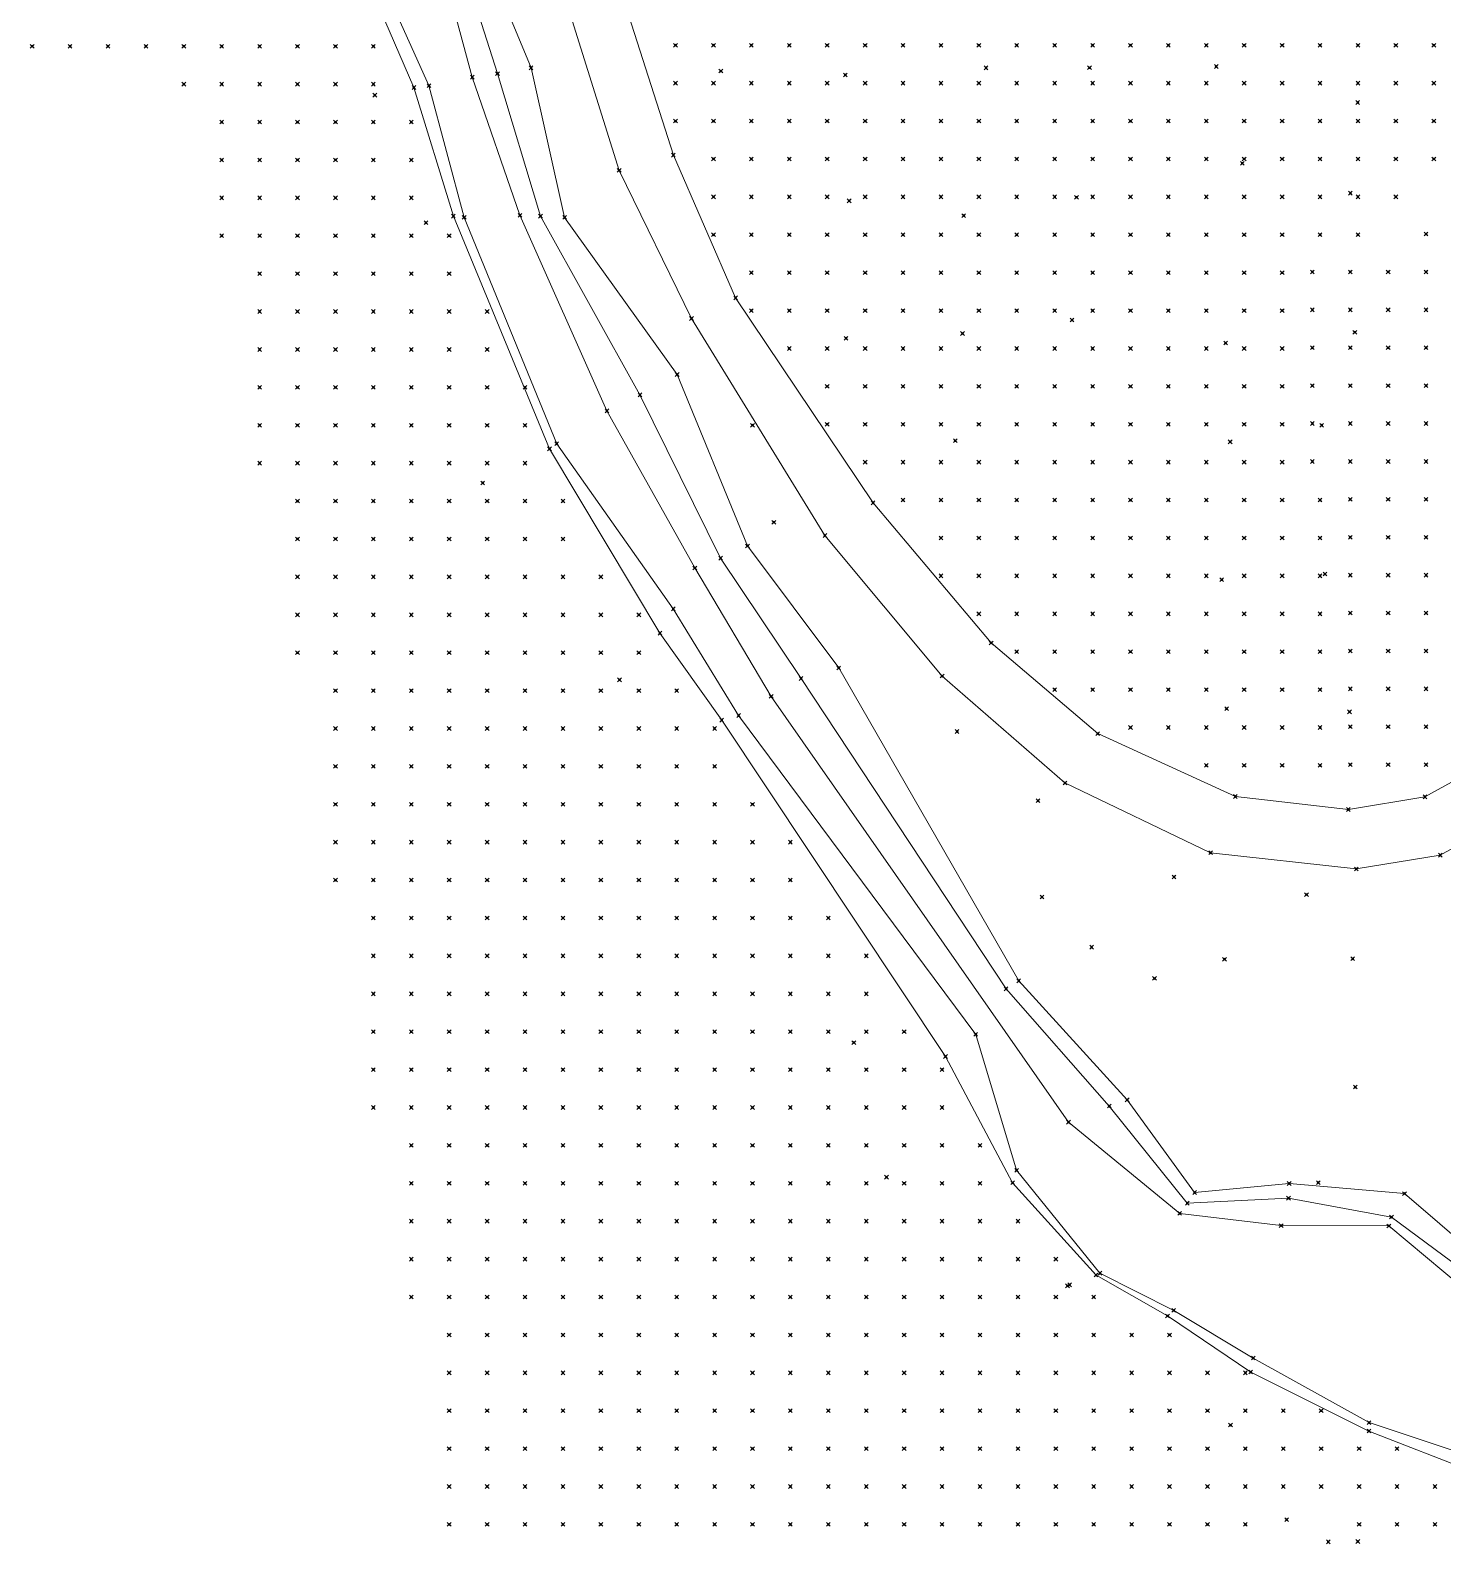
# Model space of a CAD drawing. Header units: metres. Extents: x 441556 to 446409, y 432338 to 461058.
# Drawn here: x 442217.8 to 442329.5, y 451123.8 to 451243.6 of the extents above; entities that cross this region are included whole.
import ezdxf

# ---------------------------------------------------------------- set-up
doc = ezdxf.new("R2010")
doc.units = ezdxf.units.M
doc.header["$MEASUREMENT"] = 0
doc.header["$PDMODE"] = 35
doc.header["$PDSIZE"] = 0.15
for name, color, linetype, lineweight in [('DTM-BRE-RevN_GRP_ CAROSABIL', 2, 'Continuous', 0), ('DTM-BRE-RevN_GRP_FIRUL APEI', 2, 'Continuous', 0), ('DTM-BRE-RevN_GRP_RAU', 2, 'Continuous', 0), ('DTM-BRE-RevN_GRP_TALUZ SUS', 2, 'Continuous', 0), ('DTM-NOK-RevN_LIDAR_co_lidar', 91, 'Continuous', 0), ('DTM-NOK-RevN_RTK', 32, 'Continuous', 0)]:
    doc.layers.add(name, color=color, linetype=linetype, lineweight=lineweight)

msp = doc.modelspace()

# ---------------------------------------------------------------- linework, layer by layer
at = {"layer": 'DTM-BRE-RevN_GRP_ CAROSABIL'}
for p, q in [((442258.833, 451250.261, 365.383), (442264.395, 451232.49, 365.096)), ((442263.175, 451250.955, 365.247), (442268.678, 451233.694, 364.913)), ((442268.678, 451233.694, 364.913), (442273.602, 451222.402, 364.787)), ((442264.395, 451232.49, 365.096), (442270.113, 451220.772, 364.892)), ((442273.602, 451222.402, 364.787), (442284.478, 451206.177, 364.207)), ((442270.113, 451220.772, 364.892), (442280.672, 451203.599, 364.421)), ((442284.478, 451206.177, 364.207), (442293.817, 451195.096, 363.815)), ((442280.672, 451203.599, 364.421), (442289.943, 451192.47, 364.043)), ((442328.14, 451182.917, 362.965), (442352.425, 451196.308, 361.989)), ((442293.817, 451195.096, 363.815), (442302.246, 451187.918, 363.59)), ((442329.352, 451178.298, 363.078), (442355.238, 451192.792, 362.213)), ((442289.943, 451192.47, 364.043), (442299.66, 451184.014, 363.736)), ((442302.246, 451187.918, 363.59), (442313.144, 451182.945, 363.386)), ((442299.66, 451184.014, 363.736), (442311.177, 451178.492, 363.415)), ((442313.144, 451182.945, 363.386), (442322.076, 451181.915, 363.211)), ((442322.076, 451181.915, 363.211), (442328.14, 451182.917, 362.965)), ((442311.177, 451178.492, 363.415), (442322.706, 451177.207, 363.221)), ((442322.706, 451177.207, 363.221), (442329.352, 451178.298, 363.078))]:
    msp.add_line(p, q, dxfattribs=at)
at = {"layer": 'DTM-BRE-RevN_GRP_FIRUL APEI'}
for p, q in [((442252.774, 451239.864, 363.956), (442248.795, 451254.472, 364.078)), ((442256.542, 451228.933, 363.49), (442252.774, 451239.864, 363.956)), ((442263.421, 451213.461, 363.477), (442256.542, 451228.933, 363.49)), ((442270.372, 451201.027, 362.719), (442263.421, 451213.461, 363.477)), ((442276.415, 451190.864, 362.688), (442270.372, 451201.027, 362.719)), ((442299.934, 451157.167, 361.541), (442276.415, 451190.864, 362.688)), ((442308.738, 451149.951, 361.534), (442299.934, 451157.167, 361.541)), ((442316.767, 451148.983, 361.523), (442308.738, 451149.951, 361.534)), ((442325.277, 451148.96, 361.464), (442316.767, 451148.983, 361.523)), ((442331.077, 451144.126, 361.24), (442325.277, 451148.96, 361.464))]:
    msp.add_line(p, q, dxfattribs=at)
at = {"layer": 'DTM-BRE-RevN_GRP_RAU'}
for p, q in [((442254.764, 451240.149, 364.174), (442250.255, 451254.437, 364.391)), ((442242.783, 451253.723, 364.544), (442249.34, 451239.196, 364.298)), ((442258.165, 451228.862, 363.82), (442254.764, 451240.149, 364.174)), ((442249.34, 451239.196, 364.298), (442252.126, 451228.768, 363.933)), ((442252.126, 451228.768, 363.933), (442259.449, 451210.859, 363.886)), ((442266.037, 451214.727, 363.777), (442258.165, 451228.862, 363.82)), ((442272.418, 451201.8, 363.128), (442266.037, 451214.727, 363.777)), ((442259.449, 451210.859, 363.886), (442268.673, 451197.789, 363.454)), ((442278.779, 451192.281, 363.06), (442272.418, 451201.8, 363.128)), ((442268.673, 451197.789, 363.454), (442273.844, 451189.353, 363.104)), ((442295, 451167.725, 362.089), (442278.779, 451192.281, 363.06)), ((442273.844, 451189.353, 363.104), (442292.599, 451164.116, 362.025)), ((442303.167, 451158.443, 361.929), (442295, 451167.725, 362.089)), ((442292.599, 451164.116, 362.025), (442295.832, 451153.36, 361.968)), ((442309.338, 451150.763, 361.81), (442303.167, 451158.443, 361.929)), ((442295.832, 451153.36, 361.968), (442302.424, 451145.22, 361.935)), ((442317.345, 451151.161, 361.752), (442309.338, 451150.763, 361.81)), ((442325.494, 451149.66, 361.606), (442317.345, 451151.161, 361.752)), ((442331.583, 451145.15, 361.659), (442325.494, 451149.66, 361.606)), ((442302.424, 451145.22, 361.935), (442308.259, 451142.279, 361.86)), ((442308.259, 451142.279, 361.86), (442314.554, 451138.501, 361.754)), ((442314.554, 451138.501, 361.754), (442323.713, 451133.394, 361.653)), ((442323.713, 451133.394, 361.653), (442332.443, 451130.497, 361.652))]:
    msp.add_line(p, q, dxfattribs=at)
at = {"layer": 'DTM-BRE-RevN_GRP_TALUZ SUS'}
for p, q in [((442251.645, 451254.534, 365.673), (442257.421, 451240.608, 365.418)), ((442248.154, 451239.052, 364.955), (442241.926, 451253.391, 364.821)), ((442257.421, 451240.608, 365.418), (442260.077, 451228.768, 364.945)), ((442251.279, 451228.866, 364.428), (442248.154, 451239.052, 364.955)), ((442258.884, 451210.458, 364.284), (442251.279, 451228.866, 364.428)), ((442260.077, 451228.768, 364.945), (442268.978, 451216.338, 365.184)), ((442268.978, 451216.338, 365.184), (442274.547, 451202.773, 364.612)), ((442267.616, 451195.865, 365.509), (442258.884, 451210.458, 364.284)), ((442274.547, 451202.773, 364.612), (442281.762, 451193.116, 364.383)), ((442272.5, 451188.986, 364.555), (442267.616, 451195.865, 365.509)), ((442281.762, 451193.116, 364.383), (442295.998, 451168.354, 362.757)), ((442290.205, 451162.364, 362.313), (442272.5, 451188.986, 364.555)), ((442295.998, 451168.354, 362.757), (442304.581, 451158.941, 362.779)), ((442295.519, 451152.376, 363.978), (442290.205, 451162.364, 362.313)), ((442304.581, 451158.941, 362.779), (442309.915, 451151.605, 362.623)), ((442302.114, 451145.07, 362.894), (442295.519, 451152.376, 363.978)), ((442309.915, 451151.605, 362.623), (442317.397, 451152.316, 362.583)), ((442317.397, 451152.316, 362.583), (442326.519, 451151.52, 362.779)), ((442326.519, 451151.52, 362.779), (442333.005, 451145.948, 362.985)), ((442307.77, 451141.836, 362.453), (442302.114, 451145.07, 362.894)), ((442314.35, 451137.395, 362.893), (442307.77, 451141.836, 362.453)), ((442323.703, 451132.731, 362.231), (442314.35, 451137.395, 362.893)), ((442333.139, 451129.028, 362.835), (442323.703, 451132.731, 362.231))]:
    msp.add_line(p, q, dxfattribs=at)
at = {"layer": 'DTM-NOK-RevN_LIDAR_co_lidar'}
for p in [(442217.953, 451242.313, 400.976), (442220.952, 451242.313, 397.399), (442223.951, 451242.313, 393.922), (442226.951, 451242.313, 389.387), (442229.95, 451242.313, 384.876), (442232.949, 451242.313, 380.778), (442235.949, 451242.313, 376.966), (442238.948, 451242.313, 373.429), (442241.947, 451242.313, 370.406), (442244.947, 451242.313, 367.202), (442268.85, 451242.391, 364.907), (442271.849, 451242.391, 364.633), (442274.849, 451242.391, 364.214), (442277.848, 451242.391, 363.813), (442280.847, 451242.391, 363.458), (442283.847, 451242.391, 363.269), (442286.846, 451242.391, 363.271), (442289.846, 451242.391, 363.279), (442292.845, 451242.391, 363.255), (442295.844, 451242.391, 363.17), (442298.844, 451242.391, 363.056), (442301.843, 451242.391, 362.963), (442304.842, 451242.391, 362.944), (442307.842, 451242.391, 362.925), (442310.841, 451242.391, 362.81), (442313.84, 451242.391, 362.491), (442316.84, 451242.391, 362.116), (442319.839, 451242.391, 361.942), (442322.838, 451242.391, 361.961), (442325.838, 451242.391, 361.945), (442328.837, 451242.391, 361.925), (442229.95, 451239.314, 386.617), (442232.949, 451239.314, 382.449), (442235.949, 451239.314, 378.537), (442238.948, 451239.314, 375.202), (442241.947, 451239.314, 372.066), (442244.947, 451239.314, 368.33), (442268.85, 451239.392, 364.854), (442271.849, 451239.392, 364.601), (442274.849, 451239.392, 364.314), (442277.848, 451239.392, 363.982), (442280.847, 451239.392, 363.694), (442283.847, 451239.392, 363.557), (442286.846, 451239.392, 363.56), (442289.846, 451239.392, 363.442), (442292.845, 451239.392, 363.35), (442295.844, 451239.392, 363.303), (442298.844, 451239.392, 363.14), (442301.843, 451239.392, 363.039), (442304.842, 451239.392, 362.964), (442307.842, 451239.392, 362.905), (442310.841, 451239.392, 362.775), (442313.84, 451239.392, 362.427), (442316.84, 451239.392, 362.12), (442319.839, 451239.392, 362.047), (442322.838, 451239.392, 362.024), (442325.838, 451239.392, 361.997), (442328.837, 451239.392, 361.988), (442232.949, 451236.314, 384.388), (442235.949, 451236.314, 380.578), (442238.948, 451236.314, 377.218), (442241.947, 451236.314, 373.646), (442244.947, 451236.314, 369.231), (442247.946, 451236.314, 365.597), (442268.85, 451236.393, 364.837), (442271.849, 451236.393, 364.632), (442274.849, 451236.393, 364.434), (442277.848, 451236.393, 364.165), (442280.847, 451236.393, 363.923), (442283.847, 451236.393, 363.8), (442286.846, 451236.393, 363.748), (442289.846, 451236.393, 363.611), (442292.845, 451236.393, 363.452), (442295.844, 451236.393, 363.419), (442298.844, 451236.393, 363.326), (442301.843, 451236.393, 363.214), (442304.842, 451236.393, 363.097), (442307.842, 451236.393, 362.953), (442310.841, 451236.393, 362.771), (442313.84, 451236.393, 362.545), (442316.84, 451236.393, 362.362), (442319.839, 451236.393, 362.27), (442322.838, 451236.393, 362.198), (442325.838, 451236.393, 362.132), (442328.837, 451236.393, 362.07), (442232.949, 451233.315, 386.211), (442235.949, 451233.315, 382.498), (442238.948, 451233.315, 378.575), (442241.947, 451233.315, 374.766), (442244.947, 451233.315, 370.432), (442247.946, 451233.315, 366.31), (442271.849, 451233.393, 364.732), (442274.849, 451233.393, 364.553), (442277.848, 451233.393, 364.315), (442280.847, 451233.393, 364.104), (442283.847, 451233.393, 363.99), (442286.846, 451233.393, 363.885), (442289.846, 451233.393, 363.766), (442292.845, 451233.393, 363.619), (442295.844, 451233.393, 363.603), (442298.844, 451233.393, 363.621), (442301.843, 451233.393, 363.555), (442304.842, 451233.393, 363.413), (442307.842, 451233.393, 363.118), (442310.841, 451233.393, 362.758), (442313.84, 451233.393, 362.573), (442316.84, 451233.393, 362.538), (442319.839, 451233.393, 362.502), (442322.838, 451233.393, 362.407), (442325.838, 451233.393, 362.256), (442328.837, 451233.393, 362.147), (442232.949, 451230.316, 387.737), (442235.949, 451230.316, 383.986), (442238.948, 451230.316, 379.889), (442241.947, 451230.316, 376.189), (442244.947, 451230.316, 372.033), (442247.946, 451230.316, 367.431), (442271.849, 451230.394, 364.813), (442274.849, 451230.394, 364.683), (442277.848, 451230.394, 364.488), (442280.847, 451230.394, 364.263), (442283.847, 451230.394, 364.13), (442286.846, 451230.394, 364.029), (442289.846, 451230.394, 363.881), (442292.845, 451230.394, 363.77), (442295.844, 451230.394, 363.85), (442298.844, 451230.394, 363.98), (442301.843, 451230.394, 363.947), (442304.842, 451230.394, 363.782), (442307.842, 451230.394, 363.432), (442310.841, 451230.394, 362.893), (442313.84, 451230.394, 362.601), (442316.84, 451230.394, 362.61), (442319.839, 451230.394, 362.585), (442322.838, 451230.394, 362.521), (442325.838, 451230.394, 362.388), (442271.849, 451227.395, 364.8), (442274.849, 451227.395, 364.754), (442277.848, 451227.395, 364.695), (442280.847, 451227.395, 364.433), (442283.847, 451227.395, 364.203), (442286.846, 451227.395, 364.103), (442289.846, 451227.395, 364), (442292.845, 451227.395, 363.972), (442295.844, 451227.395, 364.074), (442298.844, 451227.395, 364.188), (442301.843, 451227.395, 364.133), (442304.842, 451227.395, 363.96), (442307.842, 451227.395, 363.711), (442310.841, 451227.395, 363.149), (442313.84, 451227.395, 362.68), (442316.84, 451227.395, 362.629), (442319.839, 451227.395, 362.617), (442322.838, 451227.395, 362.603), (442328.227, 451227.453, 362.59), (442232.949, 451227.316, 388.728), (442235.949, 451227.316, 385.027), (442238.948, 451227.316, 381.274), (442241.947, 451227.316, 377.74), (442244.947, 451227.316, 373.928), (442247.946, 451227.316, 369.303), (442250.945, 451227.316, 365.39), (442235.949, 451224.317, 385.579), (442238.948, 451224.317, 382.29), (442241.947, 451224.317, 378.739), (442244.947, 451224.317, 375.164), (442247.946, 451224.317, 370.782), (442250.945, 451224.317, 366.278), (442274.849, 451224.395, 364.745), (442277.848, 451224.395, 364.75), (442280.847, 451224.395, 364.557), (442283.847, 451224.395, 364.329), (442286.846, 451224.395, 364.227), (442289.846, 451224.395, 364.193), (442292.845, 451224.395, 364.174), (442295.844, 451224.395, 364.168), (442298.844, 451224.395, 364.199), (442301.843, 451224.395, 364.125), (442304.842, 451224.395, 363.964), (442307.842, 451224.395, 363.736), (442310.841, 451224.395, 363.409), (442313.84, 451224.395, 362.957), (442316.84, 451224.395, 362.745), (442319.229, 451224.454, 362.61), (442322.228, 451224.454, 362.815), (442325.227, 451224.454, 362.808), (442328.227, 451224.454, 362.793), (442274.849, 451221.396, 364.761), (442277.848, 451221.396, 364.779), (442280.847, 451221.396, 364.662), (442283.847, 451221.396, 364.466), (442286.846, 451221.396, 364.317), (442289.846, 451221.396, 364.309), (442292.845, 451221.396, 364.323), (442295.844, 451221.396, 364.215), (442298.844, 451221.396, 364.065), (442301.843, 451221.396, 363.997), (442304.842, 451221.396, 363.828), (442307.842, 451221.396, 363.597), (442310.841, 451221.396, 363.629), (442313.84, 451221.396, 363.464), (442316.84, 451221.396, 363.2), (442319.229, 451221.455, 363.09), (442322.228, 451221.455, 362.999), (442325.227, 451221.455, 362.862), (442328.227, 451221.455, 362.766), (442235.949, 451221.318, 386.236), (442238.948, 451221.318, 383.117), (442241.947, 451221.318, 379.531), (442244.947, 451221.318, 375.785), (442247.946, 451221.318, 371.532), (442250.945, 451221.318, 367.056), (442253.945, 451221.318, 364.426), (442235.949, 451218.318, 387.864), (442238.948, 451218.318, 384.385), (442241.947, 451218.318, 380.604), (442244.947, 451218.318, 376.97), (442247.946, 451218.318, 373.151), (442250.945, 451218.318, 368.605), (442253.945, 451218.318, 365.026), (442277.848, 451218.397, 364.729), (442280.847, 451218.397, 364.687), (442283.847, 451218.397, 364.563), (442286.846, 451218.397, 364.431), (442289.846, 451218.397, 364.356), (442292.845, 451218.397, 364.186), (442295.844, 451218.397, 363.936), (442298.844, 451218.397, 363.713), (442301.843, 451218.397, 363.661), (442304.842, 451218.397, 363.566), (442307.842, 451218.397, 363.529), (442310.841, 451218.397, 363.749), (442313.84, 451218.397, 363.786), (442316.84, 451218.397, 363.585), (442319.229, 451218.455, 363.452), (442322.228, 451218.455, 363.086), (442325.227, 451218.455, 362.39), (442328.227, 451218.455, 361.887), (442280.847, 451215.397, 364.627), (442283.847, 451215.397, 364.553), (442286.846, 451215.397, 364.43), (442289.846, 451215.397, 364.145), (442292.845, 451215.397, 363.774), (442295.844, 451215.397, 363.628), (442298.844, 451215.397, 363.541), (442301.843, 451215.397, 363.462), (442304.842, 451215.397, 363.494), (442307.842, 451215.397, 363.671), (442310.841, 451215.397, 363.838), (442313.84, 451215.397, 363.836), (442316.84, 451215.397, 363.684), (442319.229, 451215.456, 363.46), (442322.228, 451215.456, 362.377), (442325.227, 451215.456, 361.839), (442328.227, 451215.456, 361.596), (442235.949, 451215.319, 389.59), (442238.948, 451215.319, 385.986), (442241.947, 451215.319, 381.801), (442244.947, 451215.319, 378.082), (442247.946, 451215.319, 374.668), (442250.945, 451215.319, 370.385), (442253.945, 451215.319, 366.215), (442256.944, 451215.319, 364.403), (442235.949, 451212.32, 390.087), (442238.948, 451212.32, 386.713), (442241.947, 451212.32, 382.887), (442244.947, 451212.32, 378.989), (442247.946, 451212.32, 375.326), (442250.945, 451212.32, 371.686), (442253.945, 451212.32, 367.783), (442256.944, 451212.32, 364.913), (442274.94, 451212.32, 364.467), (442280.847, 451212.398, 364.528), (442283.847, 451212.398, 364.448), (442286.846, 451212.398, 364.269), (442289.846, 451212.398, 363.825), (442292.845, 451212.398, 363.534), (442295.844, 451212.398, 363.606), (442298.844, 451212.398, 363.545), (442301.843, 451212.398, 363.474), (442304.842, 451212.398, 363.557), (442307.842, 451212.398, 363.742), (442310.841, 451212.398, 363.917), (442313.84, 451212.398, 363.91), (442316.84, 451212.398, 363.699), (442319.229, 451212.456, 363.386), (442322.228, 451212.456, 362.318), (442325.227, 451212.456, 361.938), (442328.227, 451212.456, 361.598), (442283.847, 451209.398, 364.336), (442286.846, 451209.398, 364.12), (442289.846, 451209.398, 363.791), (442292.845, 451209.398, 363.566), (442295.844, 451209.398, 363.575), (442298.844, 451209.398, 363.515), (442301.843, 451209.398, 363.483), (442304.842, 451209.398, 363.58), (442307.842, 451209.398, 363.806), (442310.841, 451209.398, 364.114), (442313.84, 451209.398, 364.052), (442316.84, 451209.398, 363.665), (442319.229, 451209.457, 363.13), (442322.228, 451209.457, 362.339), (442325.227, 451209.457, 361.91), (442328.227, 451209.457, 361.629), (442235.949, 451209.32, 390.892), (442238.948, 451209.32, 387.87), (442241.947, 451209.32, 384.593), (442244.947, 451209.32, 380.867), (442247.946, 451209.32, 376.904), (442250.945, 451209.32, 373.161), (442253.945, 451209.32, 369.295), (442256.944, 451209.32, 365.703), (442238.948, 451206.321, 389.228), (442241.947, 451206.321, 386.281), (442244.947, 451206.321, 382.912), (442247.946, 451206.321, 379.411), (442250.945, 451206.321, 375.581), (442253.945, 451206.321, 371.344), (442256.944, 451206.321, 367.783), (442259.944, 451206.321, 365.239), (442286.846, 451206.399, 364.062), (442289.846, 451206.399, 363.854), (442292.845, 451206.399, 363.646), (442295.844, 451206.399, 363.527), (442298.844, 451206.399, 363.487), (442301.843, 451206.399, 363.495), (442304.842, 451206.399, 363.57), (442307.842, 451206.399, 363.782), (442310.841, 451206.399, 364.092), (442313.84, 451206.399, 363.995), (442316.84, 451206.399, 363.611), (442319.839, 451206.399, 362.942), (442322.228, 451206.458, 362.319), (442325.227, 451206.458, 361.881), (442328.227, 451206.458, 361.609), (442289.846, 451203.4, 363.899), (442292.845, 451203.4, 363.72), (442295.844, 451203.4, 363.563), (442298.844, 451203.4, 363.506), (442301.843, 451203.4, 363.483), (442304.842, 451203.4, 363.515), (442307.842, 451203.4, 363.591), (442310.841, 451203.4, 363.72), (442313.84, 451203.4, 363.687), (442316.84, 451203.4, 363.568), (442319.839, 451203.4, 363.153), (442322.228, 451203.458, 362.501), (442325.227, 451203.458, 361.848), (442328.227, 451203.458, 361.668), (442238.948, 451203.322, 390.643), (442241.947, 451203.322, 387.715), (442244.947, 451203.322, 384.668), (442247.946, 451203.322, 381.126), (442250.945, 451203.322, 377.528), (442253.945, 451203.322, 374.044), (442256.944, 451203.322, 370.297), (442259.944, 451203.322, 367.129), (442238.948, 451200.322, 392.341), (442241.947, 451200.322, 389.256), (442244.947, 451200.322, 386.198), (442247.946, 451200.322, 382.833), (442250.945, 451200.322, 379.376), (442253.945, 451200.322, 376.42), (442256.944, 451200.322, 373.953), (442259.944, 451200.322, 371.149), (442262.943, 451200.322, 367.008), (442289.846, 451200.4, 363.966), (442292.845, 451200.4, 363.797), (442295.844, 451200.4, 363.598), (442298.844, 451200.4, 363.484), (442301.843, 451200.4, 363.448), (442304.842, 451200.4, 363.489), (442307.842, 451200.4, 363.503), (442310.841, 451200.4, 363.475), (442313.84, 451200.4, 363.489), (442316.84, 451200.4, 363.515), (442319.839, 451200.4, 363.269), (442322.228, 451200.459, 362.975), (442325.227, 451200.459, 362.208), (442328.227, 451200.459, 361.788), (442292.845, 451197.401, 363.848), (442295.844, 451197.401, 363.616), (442298.844, 451197.401, 363.503), (442301.843, 451197.401, 363.449), (442304.842, 451197.401, 363.475), (442307.842, 451197.401, 363.487), (442310.841, 451197.401, 363.41), (442313.84, 451197.401, 363.403), (442316.84, 451197.401, 363.392), (442319.839, 451197.401, 363.082), (442322.228, 451197.46, 362.604), (442325.227, 451197.46, 362.3), (442328.227, 451197.46, 362.009), (442238.948, 451197.323, 393.691), (442241.947, 451197.323, 390.517), (442244.947, 451197.323, 387.655), (442247.946, 451197.323, 384.616), (442250.945, 451197.323, 381.268), (442253.945, 451197.323, 378.257), (442256.944, 451197.323, 375.641), (442259.944, 451197.323, 372.733), (442262.943, 451197.323, 368.835), (442265.942, 451197.323, 365.603), (442238.948, 451194.324, 395.234), (442241.947, 451194.324, 391.899), (442244.947, 451194.324, 388.656), (442247.946, 451194.324, 385.907), (442250.945, 451194.324, 383.211), (442253.945, 451194.324, 380.214), (442256.944, 451194.324, 377.102), (442259.944, 451194.324, 373.642), (442262.943, 451194.324, 369.651), (442265.942, 451194.324, 367.326), (442295.844, 451194.402, 363.676), (442298.844, 451194.402, 363.575), (442301.843, 451194.402, 363.508), (442304.842, 451194.402, 363.49), (442307.842, 451194.402, 363.443), (442310.841, 451194.402, 363.373), (442313.84, 451194.402, 363.351), (442316.84, 451194.402, 363.258), (442319.839, 451194.402, 362.893), (442322.228, 451194.46, 362.44), (442325.227, 451194.46, 362.254), (442328.227, 451194.46, 362.036), (442298.844, 451191.402, 363.647), (442301.843, 451191.402, 363.574), (442304.842, 451191.402, 363.514), (442307.842, 451191.402, 363.394), (442310.841, 451191.402, 363.322), (442313.84, 451191.402, 363.305), (442316.84, 451191.402, 363.204), (442319.839, 451191.402, 362.946), (442322.228, 451191.461, 362.741), (442325.227, 451191.461, 362.414), (442328.227, 451191.461, 362.303), (442241.947, 451191.324, 392.991), (442244.947, 451191.324, 389.968), (442247.946, 451191.324, 387.109), (442250.945, 451191.324, 384.363), (442253.945, 451191.324, 381.762), (442256.944, 451191.324, 378.95), (442259.944, 451191.324, 375.961), (442262.943, 451191.324, 372.572), (442265.942, 451191.324, 369.182), (442268.942, 451191.324, 365.846), (442241.947, 451188.325, 394.14), (442244.947, 451188.325, 391.168), (442247.946, 451188.325, 388.392), (442250.945, 451188.325, 385.789), (442253.945, 451188.325, 383.424), (442256.944, 451188.325, 381.044), (442259.944, 451188.325, 378.434), (442262.943, 451188.325, 375.759), (442265.942, 451188.325, 372.647), (442268.942, 451188.325, 369.181), (442271.941, 451188.325, 364.94), (442304.842, 451188.403, 363.512), (442307.842, 451188.403, 363.396), (442310.841, 451188.403, 363.304), (442313.84, 451188.403, 363.252), (442316.84, 451188.403, 363.185), (442319.839, 451188.403, 363.052), (442322.228, 451188.462, 362.895), (442325.227, 451188.462, 362.746), (442328.227, 451188.462, 362.665), (442322.228, 451185.462, 363.036), (442325.227, 451185.462, 362.896), (442328.227, 451185.462, 362.798), (442241.947, 451185.326, 395.538), (442244.947, 451185.326, 392.742), (442247.946, 451185.326, 390.079), (442250.945, 451185.326, 387.63), (442253.945, 451185.326, 385.237), (442256.944, 451185.326, 382.826), (442259.944, 451185.326, 380.116), (442262.943, 451185.326, 377.307), (442265.942, 451185.326, 374.293), (442268.942, 451185.326, 371.072), (442271.941, 451185.326, 366.464), (442310.841, 451185.404, 363.376), (442313.84, 451185.404, 363.245), (442316.84, 451185.404, 363.175), (442319.839, 451185.404, 363.091), (442241.947, 451182.326, 396.75), (442244.947, 451182.326, 394.556), (442247.946, 451182.326, 392.098), (442250.945, 451182.326, 389.446), (442253.945, 451182.326, 386.861), (442256.944, 451182.326, 384.289), (442259.944, 451182.326, 381.177), (442262.943, 451182.326, 377.946), (442265.942, 451182.326, 375.097), (442268.942, 451182.326, 371.817), (442271.941, 451182.326, 368.018), (442274.94, 451182.326, 365.205), (442241.947, 451179.327, 398.297), (442244.947, 451179.327, 396.072), (442247.946, 451179.327, 393.715), (442250.945, 451179.327, 391.118), (442253.945, 451179.327, 388.34), (442256.944, 451179.327, 385.502), (442259.944, 451179.327, 382.345), (442262.943, 451179.327, 378.816), (442265.942, 451179.327, 375.925), (442268.942, 451179.327, 373.042), (442271.941, 451179.327, 369.46), (442274.94, 451179.327, 366.251), (442277.94, 451179.327, 364.104), (442241.947, 451176.328, 400.187), (442244.947, 451176.328, 397.88), (442247.946, 451176.328, 395.498), (442250.945, 451176.328, 392.923), (442253.945, 451176.328, 390.04), (442256.944, 451176.328, 386.91), (442259.944, 451176.328, 383.782), (442262.943, 451176.328, 380.412), (442265.942, 451176.328, 377.457), (442268.942, 451176.328, 374.471), (442271.941, 451176.328, 370.895), (442274.94, 451176.328, 367.615), (442277.94, 451176.328, 365.076), (442244.947, 451173.328, 399.859), (442247.946, 451173.328, 397.424), (442250.945, 451173.328, 394.639), (442253.945, 451173.328, 391.755), (442256.944, 451173.328, 388.582), (442259.944, 451173.328, 385.429), (442262.943, 451173.328, 382.178), (442265.942, 451173.328, 379.303), (442268.942, 451173.328, 376.397), (442271.941, 451173.328, 373.534), (442274.94, 451173.328, 369.061), (442277.94, 451173.328, 366.56), (442280.939, 451173.328, 364.163), (442244.947, 451170.329, 401.701), (442247.946, 451170.329, 398.937), (442250.945, 451170.329, 395.978), (442253.945, 451170.329, 393.088), (442256.944, 451170.329, 390.2), (442259.944, 451170.329, 387.484), (442262.943, 451170.329, 384.516), (442265.942, 451170.329, 381.451), (442268.942, 451170.329, 378.582), (442271.941, 451170.329, 375.647), (442274.94, 451170.329, 371.428), (442277.94, 451170.329, 368.91), (442280.939, 451170.329, 366.245), (442283.938, 451170.329, 363.895), (442244.947, 451167.329, 403.353), (442247.946, 451167.329, 400.418), (442250.945, 451167.329, 397.513), (442253.945, 451167.329, 394.69), (442256.944, 451167.329, 391.969), (442259.944, 451167.329, 389.347), (442262.943, 451167.329, 386.723), (442265.942, 451167.329, 383.885), (442268.942, 451167.329, 380.834), (442271.941, 451167.329, 376.855), (442274.94, 451167.329, 373.946), (442277.94, 451167.329, 370.917), (442280.939, 451167.329, 368.329), (442283.938, 451167.329, 365.625), (442244.947, 451164.33, 404.954), (442247.946, 451164.33, 401.959), (442250.945, 451164.33, 399.064), (442253.945, 451164.33, 396.292), (442256.944, 451164.33, 393.515), (442259.944, 451164.33, 390.743), (442262.943, 451164.33, 388.28), (442265.942, 451164.33, 385.7), (442268.942, 451164.33, 382.821), (442271.941, 451164.33, 378.519), (442274.94, 451164.33, 375.763), (442277.94, 451164.33, 372.582), (442280.939, 451164.33, 370.122), (442283.938, 451164.33, 367.521), (442286.938, 451164.33, 364.437), (442244.947, 451161.331, 406.596), (442247.946, 451161.331, 403.659), (442250.945, 451161.331, 400.785), (442253.945, 451161.331, 397.815), (442256.944, 451161.331, 394.755), (442259.944, 451161.331, 391.942), (442262.943, 451161.331, 389.368), (442265.942, 451161.331, 386.824), (442268.942, 451161.331, 384.073), (442271.941, 451161.331, 380.252), (442274.94, 451161.331, 377.334), (442277.94, 451161.331, 374.54), (442280.939, 451161.331, 371.813), (442283.938, 451161.331, 369.212), (442286.938, 451161.331, 366.131), (442289.937, 451161.331, 363.374), (442244.947, 451158.331, 408.493), (442247.946, 451158.331, 405.404), (442250.945, 451158.331, 402.741), (442253.945, 451158.331, 399.852), (442256.944, 451158.331, 396.635), (442259.944, 451158.331, 393.446), (442262.943, 451158.331, 390.525), (442265.942, 451158.331, 387.815), (442268.942, 451158.331, 385.002), (442271.941, 451158.331, 381.644), (442274.94, 451158.331, 378.918), (442277.94, 451158.331, 376.407), (442280.939, 451158.331, 373.232), (442283.938, 451158.331, 370.719), (442286.938, 451158.331, 367.846), (442289.937, 451158.331, 364.892), (442247.946, 451155.332, 407.001), (442250.945, 451155.332, 404.25), (442253.945, 451155.332, 401.493), (442256.944, 451155.332, 398.809), (442259.944, 451155.332, 395.548), (442262.943, 451155.332, 392.095), (442265.942, 451155.332, 388.967), (442268.942, 451155.332, 386.051), (442271.941, 451155.332, 383.023), (442274.94, 451155.332, 380.271), (442277.94, 451155.332, 377.465), (442280.939, 451155.332, 374.203), (442283.938, 451155.332, 371.581), (442286.938, 451155.332, 368.905), (442289.937, 451155.332, 366.601), (442292.936, 451155.332, 364.336), (442247.946, 451152.333, 408.039), (442250.945, 451152.333, 404.914), (442253.945, 451152.333, 401.761), (442256.944, 451152.333, 399.513), (442259.944, 451152.333, 396.927), (442262.943, 451152.333, 393.342), (442265.942, 451152.333, 389.93), (442268.942, 451152.333, 386.598), (442271.941, 451152.333, 383.408), (442274.94, 451152.333, 380.734), (442277.94, 451152.333, 377.58), (442280.939, 451152.333, 374.72), (442283.938, 451152.333, 372.238), (442286.938, 451152.333, 369.954), (442289.937, 451152.333, 368.019), (442292.936, 451152.333, 365.766), (442247.946, 451149.333, 407.993), (442250.945, 451149.333, 404.905), (442253.945, 451149.333, 401.588), (442256.944, 451149.333, 398.53), (442259.944, 451149.333, 395.807), (442262.943, 451149.333, 392.835), (442265.942, 451149.333, 389.405), (442268.942, 451149.333, 386.091), (442271.941, 451149.333, 382.84), (442274.94, 451149.333, 380.375), (442277.94, 451149.333, 377.951), (442280.939, 451149.333, 375.647), (442283.938, 451149.333, 373.81), (442286.938, 451149.333, 371.954), (442289.937, 451149.333, 369.929), (442292.936, 451149.333, 367.662), (442295.936, 451149.333, 364.687), (442247.946, 451146.334, 408.008), (442250.945, 451146.334, 404.836), (442253.945, 451146.334, 401.163), (442256.944, 451146.334, 397.158), (442259.944, 451146.334, 393.852), (442262.943, 451146.334, 391.073), (442265.942, 451146.334, 388.243), (442268.942, 451146.334, 385.56), (442271.941, 451146.334, 383.665), (442274.94, 451146.334, 381.696), (442277.94, 451146.334, 380.087), (442280.939, 451146.334, 377.866), (442283.938, 451146.334, 375.978), (442286.938, 451146.334, 374.225), (442289.937, 451146.334, 372.338), (442292.936, 451146.334, 369.873), (442295.936, 451146.334, 367.215), (442298.935, 451146.334, 364.301), (442247.946, 451143.335, 407.49), (442250.945, 451143.335, 404.223), (442253.945, 451143.335, 400.695), (442256.944, 451143.335, 397.115), (442259.944, 451143.335, 394.41), (442262.943, 451143.335, 392.215), (442265.942, 451143.335, 389.871), (442268.942, 451143.335, 387.53), (442271.941, 451143.335, 386.023), (442274.94, 451143.335, 384.268), (442277.94, 451143.335, 382.515), (442280.939, 451143.335, 380.355), (442283.938, 451143.335, 378.342), (442286.938, 451143.335, 376.402), (442289.937, 451143.335, 374.322), (442292.936, 451143.335, 371.885), (442295.936, 451143.335, 369.408), (442298.935, 451143.335, 366.873), (442301.934, 451143.335, 364.198), (442250.945, 451140.335, 404.315), (442253.945, 451140.335, 401.533), (442256.944, 451140.335, 399.58), (442259.944, 451140.335, 398.031), (442262.943, 451140.335, 396.313), (442265.942, 451140.335, 393.64), (442268.942, 451140.335, 390.995), (442271.941, 451140.335, 388.013), (442274.94, 451140.335, 386.072), (442277.94, 451140.335, 383.954), (442280.939, 451140.335, 382.081), (442283.938, 451140.335, 380.133), (442286.938, 451140.335, 378.253), (442289.937, 451140.335, 376.118), (442292.936, 451140.335, 373.729), (442295.936, 451140.335, 371.079), (442298.935, 451140.335, 369.209), (442301.934, 451140.335, 367.206), (442304.934, 451140.335, 364.981), (442307.933, 451140.335, 363.33), (442250.945, 451137.336, 409.218), (442253.945, 451137.336, 406.364), (442256.944, 451137.336, 404.938), (442259.944, 451137.336, 404.193), (442262.943, 451137.336, 402.148), (442265.942, 451137.336, 399.066), (442268.942, 451137.336, 395.98), (442271.941, 451137.336, 391.026), (442274.94, 451137.336, 387.951), (442277.94, 451137.336, 385.06), (442280.939, 451137.336, 383.354), (442283.938, 451137.336, 381.463), (442286.938, 451137.336, 379.786), (442289.937, 451137.336, 377.642), (442292.936, 451137.336, 374.661), (442295.936, 451137.336, 371.791), (442298.935, 451137.336, 370.219), (442301.934, 451137.336, 368.792), (442304.934, 451137.336, 367.276), (442307.933, 451137.336, 365.897), (442310.932, 451137.336, 363.95), (442313.932, 451137.336, 362.337), (442250.945, 451134.337, 414.462), (442253.945, 451134.337, 411.498), (442256.944, 451134.337, 409.949), (442259.944, 451134.337, 407.824), (442262.943, 451134.337, 405.229), (442265.942, 451134.337, 401.95), (442268.942, 451134.337, 398.822), (442271.941, 451134.337, 394.887), (442274.94, 451134.337, 391.659), (442277.94, 451134.337, 387.204), (442280.939, 451134.337, 385.461), (442283.938, 451134.337, 383.252), (442286.938, 451134.337, 381.025), (442289.937, 451134.337, 377.82), (442292.936, 451134.337, 374.778), (442295.936, 451134.337, 373.191), (442298.935, 451134.337, 372.52), (442301.934, 451134.337, 371.008), (442304.934, 451134.337, 369.489), (442307.933, 451134.337, 367.845), (442310.932, 451134.337, 365.944), (442313.932, 451134.337, 364.448), (442316.931, 451134.337, 363.153), (442319.93, 451134.337, 362.011), (442250.945, 451131.337, 416.689), (442253.945, 451131.337, 413.527), (442256.944, 451131.337, 410.555), (442259.944, 451131.337, 407.496), (442262.943, 451131.337, 404.698), (442265.942, 451131.337, 402.211), (442268.942, 451131.337, 399.091), (442271.941, 451131.337, 395.662), (442274.94, 451131.337, 393.284), (442277.94, 451131.337, 389.337), (442280.939, 451131.337, 386.844), (442283.938, 451131.337, 384.125), (442286.938, 451131.337, 380.77), (442289.937, 451131.337, 378.092), (442292.936, 451131.337, 376.263), (442295.936, 451131.337, 375.611), (442298.935, 451131.337, 375.083), (442301.934, 451131.337, 373.762), (442304.934, 451131.337, 371.995), (442307.933, 451131.337, 370.527), (442310.932, 451131.337, 368.87), (442313.932, 451131.337, 366.904), (442316.931, 451131.337, 364.984), (442319.93, 451131.337, 363.465), (442322.93, 451131.337, 362.917), (442325.929, 451131.337, 362.376), (442250.945, 451128.338, 417.965), (442253.945, 451128.338, 413.974), (442256.944, 451128.338, 410.795), (442259.944, 451128.338, 407.38), (442262.943, 451128.338, 403.57), (442265.942, 451128.338, 400.935), (442268.942, 451128.338, 398.096), (442271.941, 451128.338, 395.056), (442274.94, 451128.338, 391.681), (442277.94, 451128.338, 388.602), (442280.939, 451128.338, 385.721), (442283.938, 451128.338, 382.586), (442286.938, 451128.338, 380.696), (442289.937, 451128.338, 379.367), (442292.936, 451128.338, 378.507), (442295.936, 451128.338, 378.454), (442298.935, 451128.338, 377.802), (442301.934, 451128.338, 376.401), (442304.934, 451128.338, 375.261), (442307.933, 451128.338, 373.978), (442310.932, 451128.338, 372.411), (442313.932, 451128.338, 370.589), (442316.931, 451128.338, 367.662), (442319.93, 451128.338, 364.791), (442322.93, 451128.338, 363.998), (442325.929, 451128.338, 363.841), (442328.928, 451128.338, 363.91), (442250.945, 451125.339, 417.082), (442253.945, 451125.339, 413.446), (442256.944, 451125.339, 409.913), (442259.944, 451125.339, 406.716), (442262.943, 451125.339, 403.572), (442265.942, 451125.339, 400.699), (442268.942, 451125.339, 397.705), (442271.941, 451125.339, 394.146), (442274.94, 451125.339, 391.106), (442277.94, 451125.339, 388.126), (442280.939, 451125.339, 385.628), (442283.938, 451125.339, 383.542), (442286.938, 451125.339, 382.198), (442289.937, 451125.339, 381.486), (442292.936, 451125.339, 381.32), (442295.936, 451125.339, 381.589), (442298.935, 451125.339, 380.42), (442301.934, 451125.339, 379.28), (442304.934, 451125.339, 378.29), (442307.933, 451125.339, 376.435), (442310.932, 451125.339, 374.931), (442313.932, 451125.339, 374.029), (442322.93, 451125.339, 365.204), (442325.929, 451125.339, 365.132), (442328.928, 451125.339, 365.368)]:
    msp.add_point(p, dxfattribs=at)
at = {"layer": 'DTM-NOK-RevN_RTK'}
for p in [(442257.421, 451240.608, 365.418), (442293.414, 451240.608, 363.202), (442301.604, 451240.617, 363.049), (442311.626, 451240.707, 362.915), (442252.774, 451239.864, 363.956), (442254.764, 451240.149, 364.174), (442272.437, 451240.347, 364.634), (442282.283, 451240.046, 363.696), (442245.063, 451238.441, 368.611), (442248.154, 451239.052, 364.955), (442249.34, 451239.196, 364.298), (442322.82, 451237.861, 362.213), (442268.678, 451233.694, 364.913), (442264.395, 451232.49, 365.096), (442313.687, 451233.05, 362.566), (442282.588, 451230.084, 364.145), (442300.572, 451230.358, 364.104), (442322.241, 451230.69, 362.572), (442251.279, 451228.866, 364.428), (442252.126, 451228.768, 363.933), (442256.542, 451228.933, 363.49), (442258.165, 451228.862, 363.82), (442260.077, 451228.768, 364.945), (442291.65, 451228.913, 363.898), (442249.108, 451228.345, 367.817), (442273.602, 451222.402, 364.787), (442270.113, 451220.772, 364.892), (442300.218, 451220.647, 364.745), (442282.337, 451219.207, 364.839), (442291.548, 451219.581, 364.503), (442322.594, 451219.682, 363.116), (442312.367, 451218.829, 364.024), (442268.978, 451216.338, 365.184), (442266.037, 451214.727, 363.777), (442263.421, 451213.461, 363.477), (442319.97, 451212.319, 363.312), (442259.449, 451210.859, 363.886), (442290.977, 451211.1, 363.562), (442312.729, 451211.007, 363.989), (442258.884, 451210.458, 364.284), (442253.599, 451207.758, 371.019), (442284.478, 451206.177, 364.207), (442276.625, 451204.646, 364.634), (442280.672, 451203.599, 364.421), (442274.547, 451202.773, 364.612), (442270.372, 451201.027, 362.719), (442272.418, 451201.8, 363.128), (442312.063, 451200.1, 363.478), (442320.223, 451200.547, 363.501), (442268.673, 451197.789, 363.454), (442267.616, 451195.865, 365.509), (442293.817, 451195.096, 363.815), (442281.762, 451193.116, 364.383), (442264.42, 451192.172, 369.397), (442278.779, 451192.281, 363.06), (442289.943, 451192.47, 364.043), (442276.415, 451190.864, 362.688), (442273.844, 451189.353, 363.104), (442312.444, 451189.89, 363.399), (442322.166, 451189.646, 362.854), (442272.5, 451188.986, 364.555), (442291.124, 451188.085, 364.259), (442302.246, 451187.918, 363.59), (442299.66, 451184.014, 363.736), (442297.527, 451182.608, 363.846), (442313.144, 451182.945, 363.386), (442322.076, 451181.915, 363.211), (442328.14, 451182.917, 362.965), (442311.177, 451178.492, 363.415), (442329.352, 451178.298, 363.078), (442322.706, 451177.207, 363.221), (442308.287, 451176.577, 363.396), (442297.838, 451174.989, 363.631), (442318.768, 451175.176, 363.289), (442301.769, 451171.022, 363.462), (442312.276, 451170.063, 363.3), (442322.422, 451170.104, 363.05), (442295, 451167.725, 362.089), (442295.998, 451168.354, 362.757), (442306.745, 451168.548, 363.423), (442292.599, 451164.116, 362.025), (442282.951, 451163.47, 370.339), (442290.205, 451162.364, 362.313), (442322.624, 451159.947, 363.162), (442303.167, 451158.443, 361.929), (442304.581, 451158.941, 362.779), (442299.934, 451157.167, 361.541), (442295.832, 451153.36, 361.968), (442285.539, 451152.814, 371.046), (442295.519, 451152.376, 363.978), (442317.397, 451152.316, 362.583), (442319.698, 451152.388, 362.468), (442309.338, 451150.763, 361.81), (442309.915, 451151.605, 362.623), (442317.345, 451151.161, 361.752), (442326.519, 451151.52, 362.779), (442308.738, 451149.951, 361.534), (442325.494, 451149.66, 361.606), (442316.767, 451148.983, 361.523), (442325.277, 451148.96, 361.464), (442302.114, 451145.07, 362.894), (442302.424, 451145.22, 361.935), (442299.861, 451144.222, 366.232), (442300.022, 451144.299, 365.983), (442307.77, 451141.836, 362.453), (442308.259, 451142.279, 361.86), (442314.554, 451138.501, 361.754), (442314.35, 451137.395, 362.893), (442312.758, 451133.201, 366.471), (442323.703, 451132.731, 362.231), (442323.713, 451133.394, 361.653), (442317.195, 451125.716, 376.949), (442320.493, 451123.961, 374.604), (442322.824, 451123.988, 367.05)]:
    msp.add_point(p, dxfattribs=at)

doc.saveas('drawing.dxf')
